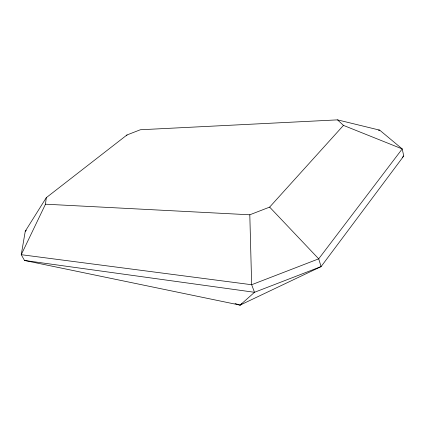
<?xml version="1.0" encoding="UTF-8"?>
<svg xmlns="http://www.w3.org/2000/svg" width="425" height="425" viewBox="0 0 425 425"><rect width="100%" height="100%" fill="white"/><g stroke="black" fill="none" stroke-linecap="round" stroke-linejoin="round"><path stroke-width="0.64" d="M337.535 119.871L343.469 125.396L402.215 148.92L318.702 258.841L251.658 284.729L21.25 254.692L45.486 204.197L46.288 197.667L126.969 134.964L140.351 129.752L337.535 119.871L379.684 130.146L402.215 148.92L403.75 156.012L321.103 266.587L240.077 305.129L24.512 260.456L21.25 254.692L25.266 231.211L46.288 197.667M126.73 135.819L126.969 134.964M45.486 204.197L249.804 214.79L269.647 207.108L343.469 125.396M235.03 303.503L240.077 305.129L241.543 303.79M402.278 157.351L403.75 156.012M240.077 305.129L254.506 292.294L321.103 266.587L318.702 258.841L269.647 207.108M25.266 231.211L26.302 230.382M378.362 130.193L379.684 130.146M24.512 260.456L254.506 292.294L251.658 284.729L249.804 214.79"/></g></svg>
